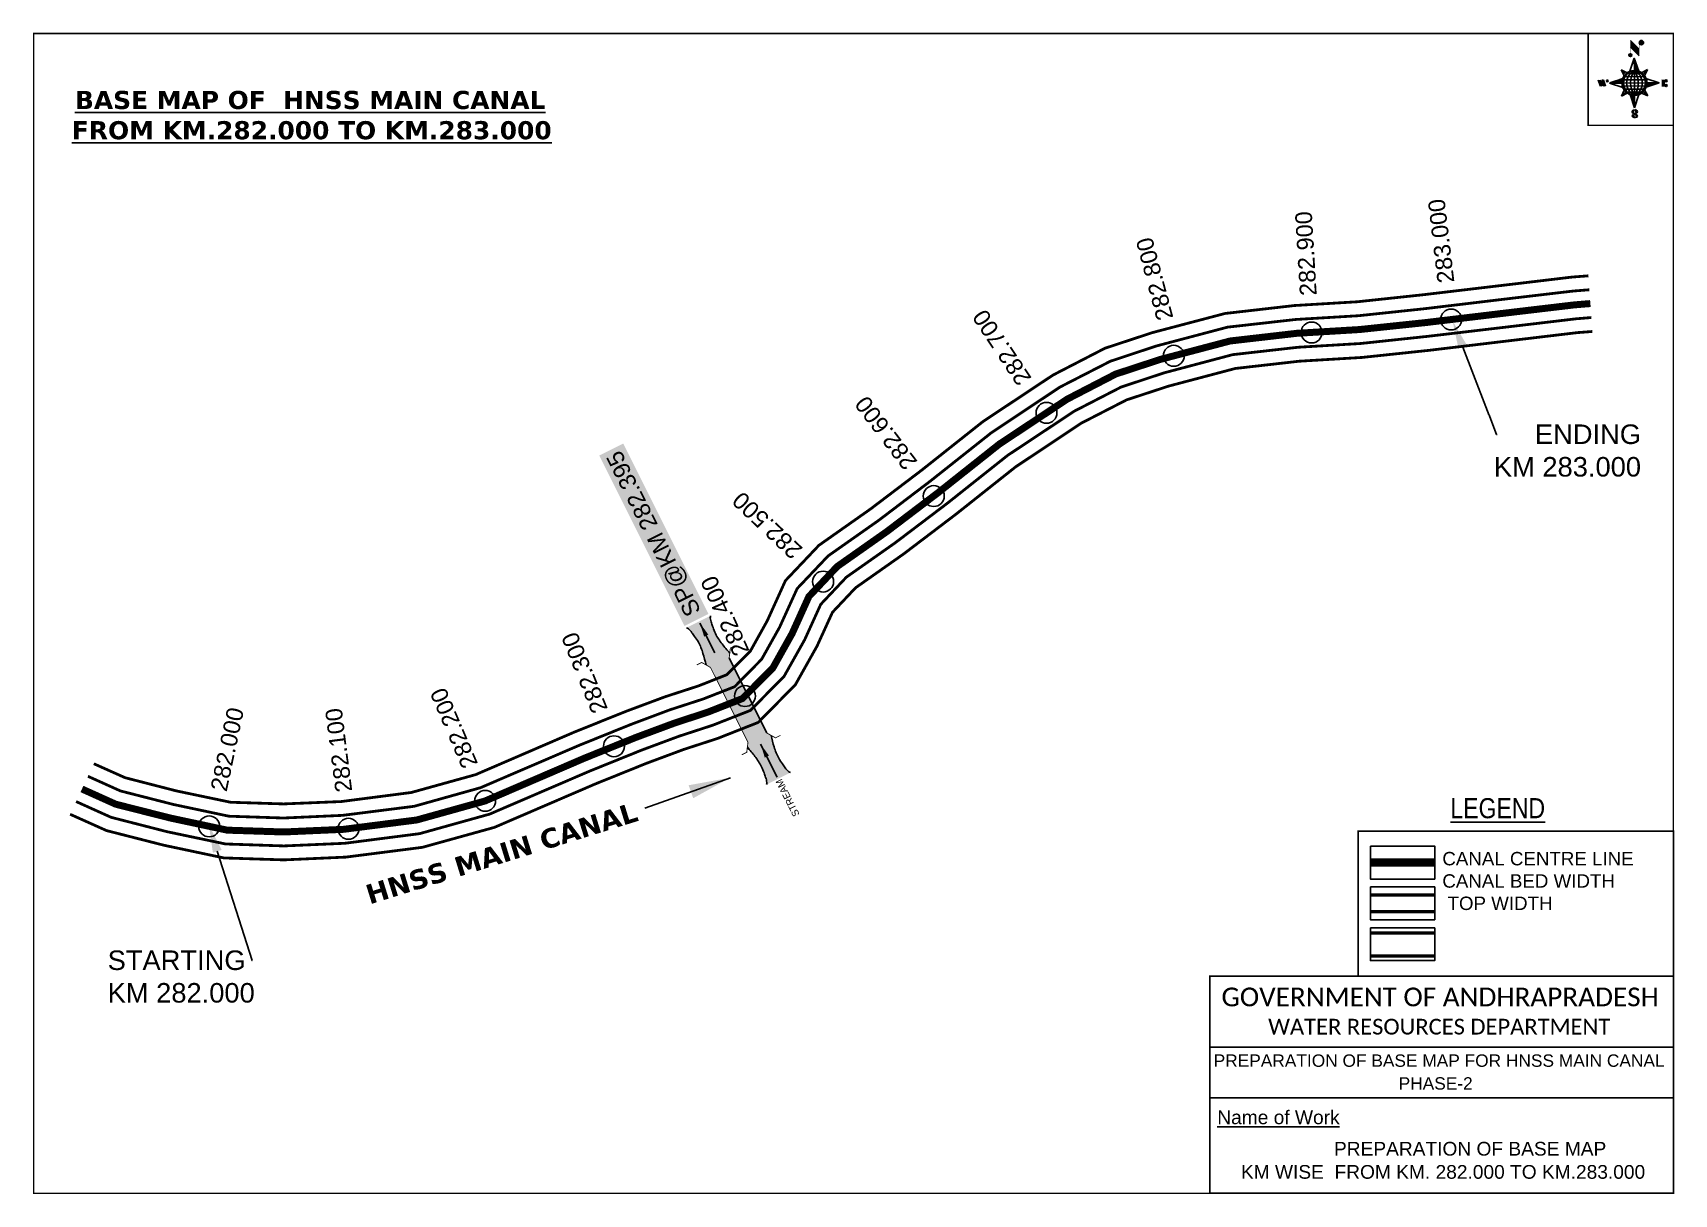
# Model space of a CAD drawing. Header units: inches. Extents: x 770939 to 772116, y 1592501 to 1593333.
import ezdxf
from ezdxf import colors
from ezdxf.entities.mleader import LeaderData, LeaderLine
from ezdxf.enums import TextEntityAlignment as Align
from ezdxf.math import Vec2, Vec3

# ---------------------------------------------------------------- set-up
doc = ezdxf.new("R2010")
doc.units = ezdxf.units.IN
doc.header["$LTSCALE"] = 15
doc.header["$MEASUREMENT"] = 0
doc.header["$PDMODE"] = 32
doc.header["$PDSIZE"] = 15
doc.linetypes.add('HIDDEN2', pattern=[0.1875, 0.125, -0.0625])
for name, color, linetype in [('AQUADUCT', 1, 'Continuous'), ('bord', 1, 'Continuous'), ('CANAL1', 7, 'Continuous'), ('CSMark', 72, 'Continuous'), ('DCBMS', 232, 'Continuous'), ('PAGE', 7, 'Continuous'), ('STRUCTURE', 5, 'Continuous'), ('TEXT', 6, 'Continuous')]:
    doc.layers.add(name, color=color, linetype=linetype)
doc.styles.add('ARIALN', font='ARIALN.TTF')
doc.styles.get("Standard").update_dxf_attribs({"font": 'arial.ttf'})
doc.dimstyles.get("Standard").update_dxf_attribs({"dimtxt": 20, "dimasz": 0.18, "dimexe": 0.18, "dimexo": 0.0625, "dimgap": 0.09, "dimtad": 0, "dimtih": 1, "dimtoh": 1, "dimdec": 4, "dimzin": 0, "dimdsep": 46, "dimtxsty": 'Standard', "dimcen": 0.09, "dimadec": 0, "dimazin": 0, "dimtfac": 1, "dimtdec": 4, "dimtofl": 0, "dimtmove": 0, "dimatfit": 3, "dimfxl": 1, "dimtolj": 1, "dimtzin": 0, "dimarcsym": 0})
pattern_1 = [(267.297113149, (-8720374.938, 50637915.138), (10.5367255337, -0.497431438), [])]
pattern_2 = [(357.297113149, (-8720374.938, 50637915.138), (0.497431438, 10.5367255337), [])]

# ---------------------------------------------------------------- blocks, each defined once
blk = doc.blocks.new('*X26')
at = {"color": 0, "linetype": 'Continuous'}
for p, q in [((6321.6, 240.5), (6322.3, 241.2)), ((6321.6, 240.3), (6322.3, 241)), ((6321.6, 240.1), (6322.3, 240.8)), ((6321.6, 239.9), (6322.4, 240.7)), ((6321.6, 239.8), (6322.4, 240.6)), ((6321.6, 239.6), (6322.5, 240.5)), ((6321.6, 239.4), (6322.5, 240.3)), ((6321.6, 239.2), (6322.6, 240.2)), ((6321.7, 239.1), (6322.6, 240.1)), ((6321.8, 240.8), (6322.4, 241.4)), ((6321.8, 239), (6322.7, 240)), ((6321.8, 239), (6322.8, 239.9)), ((6321.9, 238.9), (6322.9, 239.8)), ((6322, 238.8), (6323, 239.7)), ((6322.1, 241.3), (6322.4, 241.6)), ((6322.1, 238.7), (6323.1, 239.6)), ((6322.2, 238.6), (6323.1, 239.6)), ((6322.3, 238.5), (6323.2, 239.5)), ((6322.4, 238.5), (6323.3, 239.4)), ((6322.5, 238.4), (6323.4, 239.3)), ((6322.7, 238.4), (6323.6, 239.3)), ((6322.8, 238.3), (6323.7, 239.2)), ((6322.9, 238.3), (6323.8, 239.1)), ((6323.1, 238.2), (6323.9, 239.1)), ((6323.2, 238.2), (6324, 239)), ((6323.3, 238.2), (6324.2, 239)), ((6323.5, 238.1), (6324.3, 238.9)), ((6323.7, 238.1), (6324.4, 238.9)), ((6323.8, 238.1), (6324.6, 238.8)), ((6324.1, 238.2), (6324.7, 238.8)), ((6324.3, 238.3), (6324.9, 238.8)), ((6324.6, 238.3), (6325.1, 238.8)), ((6324.8, 238.4), (6325.2, 238.8)), ((6325.1, 238.5), (6325.4, 238.8)), ((6325.4, 238.6), (6325.6, 238.8))]:
    blk.add_line(p, q, dxfattribs=at)
blk = doc.blocks.new('*X25')
at = {"color": 0, "linetype": 'Continuous'}
for p, q in [((6324.4, 240.3), (6324.5, 240.4)), ((6324.6, 240.3), (6324.8, 240.5)), ((6324.7, 240.2), (6325, 240.5)), ((6324.8, 240.2), (6325.2, 240.6)), ((6325, 240.1), (6325.5, 240.6)), ((6325.1, 240.1), (6325.6, 240.6)), ((6325.2, 240), (6325.8, 240.6)), ((6325.3, 240), (6326, 240.6)), ((6325.4, 239.9), (6326.1, 240.6)), ((6325.5, 239.8), (6326.2, 240.5)), ((6325.6, 239.8), (6326.3, 240.5)), ((6325.7, 239.7), (6326.5, 240.4)), ((6325.9, 239.6), (6326.6, 240.3)), ((6326, 239.5), (6326.7, 240.3)), ((6326, 239.4), (6326.8, 240.2)), ((6326.1, 239.3), (6327, 240.2)), ((6326.2, 239.3), (6327.1, 240.1)), ((6326.3, 239.2), (6327.1, 240)), ((6326.4, 239.1), (6327.2, 239.9)), ((6326.5, 239), (6327.3, 239.8)), ((6326.5, 238.9), (6327.4, 239.7)), ((6326.6, 238.8), (6327.5, 239.6)), ((6326.7, 238.7), (6327.5, 239.5)), ((6326.8, 238.6), (6327.6, 239.4)), ((6326.8, 238.5), (6327.7, 239.3)), ((6326.8, 236.5), (6327.4, 237)), ((6326.9, 238.3), (6327.8, 239.2)), ((6326.9, 238.2), (6327.9, 239.1)), ((6326.9, 236.8), (6327.6, 237.4)), ((6327, 238.1), (6327.8, 239)), ((6327, 237.9), (6327.8, 238.8)), ((6327, 237.8), (6327.8, 238.6)), ((6327, 237.6), (6327.8, 238.4)), ((6327, 237.4), (6327.8, 238.2)), ((6327, 237.3), (6327.8, 238)), ((6327, 237.1), (6327.8, 237.9))]:
    blk.add_line(p, q, dxfattribs=at)
blk = doc.blocks.new('H')
at = {"layer": 'bord', "extrusion": (0.000427885, 0.004792, 0.999988)}
h = blk.add_hatch(dxfattribs=at)
h.set_pattern_fill('LINE', color=8, scale=84.387686, angle=-2.7029, style=0)
h.set_pattern_definition(pattern_2)
h.paths.add_polyline_path([(-492, 786, -0.090992), (-448, 775), (-486, 912)])
h = blk.add_hatch(dxfattribs=at)
h.set_pattern_fill('LINE', color=8, scale=84.387686, angle=-92.7029, style=0)
h.set_pattern_definition(pattern_1)
h.paths.add_polyline_path([(-625, 665, -0.090992), (-615, 710), (-751, 671)])
h = blk.add_hatch(dxfattribs=at)
h.set_pattern_fill('LINE', color=8, scale=84.387686, angle=-2.7029, style=0)
h.set_pattern_definition(pattern_2)
h.paths.add_polyline_path([(-504, 533, -0.090992), (-549, 543), (-510, 406)])
h = blk.add_hatch(dxfattribs=at)
h.set_pattern_fill('LINE', color=8, scale=84.387686, angle=-92.7029, style=0)
h.set_pattern_definition(pattern_1)
h.paths.add_polyline_path([(-246, 647), (-372, 653, -0.090992), (-382, 609)])
for p, q in [((-519, 1020, -1217), (-435, 927, -1216)), ((-516, 1087, -1217), (-432, 994, -1217)), ((-538, 774, -1216), (-487, 906, -1216)), ((-487, 906, -1216), (-493, 780, -1216)), ((-487, 906, -1216), (-448, 769, -1216)), ((-865, 701, -1215), (-847, 638, -1215)), ((-847, 700, -1215), (-829, 637, -1215)), ((-829, 699, -1215), (-811, 636, -1215)), ((-829, 699, -1215), (-811, 698, -1215)), ((-811, 698, -1215), (-794, 635, -1215)), ((-752, 665, -1215), (-615, 704, -1215)), ((-627, 794, -1216), (-567, 760, -1216)), ((-627, 794, -1216), (-584, 747, -1215)), ((-599, 731, -1215), (-627, 794, -1216)), ((-421, 753, -1216), (-359, 781, -1216)), ((-359, 781, -1216), (-405, 739, -1216)), ((-359, 781, -1216), (-392, 721, -1215)), ((-379, 693, -1215), (-246, 641, -1215)), ((-213, 669, -1215), (-217, 601, -1215)), ((-752, 665, -1215), (-625, 659, -1215)), ((-619, 614, -1215), (-752, 665, -1215)), ((-639, 526, -1214), (-606, 585, -1215)), ((-639, 526, -1214), (-593, 568, -1215)), ((-577, 553, -1215), (-639, 526, -1214)), ((-511, 400, -1214), (-549, 537, -1214)), ((-460, 533, -1215), (-511, 400, -1214)), ((-505, 527, -1214), (-511, 400, -1214)), ((-371, 513, -1214), (-431, 546, -1215)), ((-371, 513, -1214), (-414, 560, -1215)), ((-399, 576, -1215), (-371, 513, -1214)), ((-246, 641, -1215), (-383, 603, -1215)), ((-373, 647, -1215), (-246, 641, -1215)), ((-197, 600, -1215), (-194, 668, -1215))]:
    blk.add_line(p, q, dxfattribs=at)
at = {"layer": 'bord', "color": 8, "linetype": 'ByBlock', "extrusion": (0.000427885, 0.004792, 0.999988)}
for p, q in [((-375, 679, -1215), (-620, 691, -1215)), ((-386, 711, -1215), (-605, 722, -1215)), ((-411, 744, -1216), (-578, 752, -1216)), ((-493, 780, -1216), (-505, 527, -1214)), ((-373, 647, -1215), (-625, 659, -1215)), ((-378, 616, -1215), (-623, 628, -1215)), ((-392, 585, -1215), (-611, 595, -1215)), ((-420, 555, -1215), (-587, 562, -1215))]:
    blk.add_line(p, q, dxfattribs=at)
at = {"layer": 'bord', "extrusion": (0.000427885, 0.004792, 0.999988), "elevation": -1212}
for points, const_width in [([(-522, 960), (-516, 1093)], 1.61), ([(-434, 933), (-428, 1066)], 1.61), ([(-870, 707), (-846, 706)], 0.642), ([(-829, 643), (-821, 678)], 0.642), ([(-793, 641), (-782, 694)], 0.642), ([(-223, 676), (-174, 673)], 0.706), ([(-829, 643), (-855, 644)], 0.642), ([(-811, 642), (-784, 641)], 0.642), ([(-177, 605), (-226, 607)], 0.706), ([(-195, 645), (-185, 644)], 0.706)]:
    blk.add_lwpolyline(points, dxfattribs=dict(at, const_width=const_width))
for points, const_width in [([(-414, 1073, 1), (-398, 1058, 1)], 22.3), ([(-530, 950, 1), (-520, 939, 1)], 14.8), ([(-776, 697, 1), (-769, 690, 1)], 8.9), ([(-180, 618, 1), (-173, 611, 1)], 9.79), ([(-178, 667, 1), (-171, 660, 1)], 9.79), ([(-490, 362, 1), (-498, 369, 1)], 11.1), ([(-525, 322, 1), (-533, 329, 1)], 11.1)]:
    blk.add_lwpolyline(points, format="xyb", close=True, dxfattribs=dict(at, const_width=const_width))
for points in [[(-537, 317), (-531, 310), (-520, 307), (-505, 307), (-494, 310), (-486, 318), (-487, 326), (-491, 333), (-494, 336), (-503, 341), (-522, 347), (-530, 352), (-534, 355), (-537, 363), (-537, 373), (-530, 381), (-520, 384), (-504, 384), (-493, 380), (-487, 373)], [(-522, 348), (-526, 354), (-528, 361), (-528, 371), (-526, 375), (-521, 381), (-515, 384)], [(-505, 307), (-499, 312), (-497, 319), (-497, 327), (-501, 335), (-509, 343)]]:
    blk.add_lwpolyline(points, dxfattribs=at)
at = {"layer": 'bord', "extrusion": (0.000427885, 0.004792, 0.999988)}
for centre, radius in [((-406, 1065, -1212), 22.3), ((-525, 944, -1212), 14.8), ((-773, 694, -1212), 8.9), ((-498, 659, -1212), 127), ((-177, 615, -1212), 9.79), ((-174, 663, -1212), 9.79), ((-494, 365, -1212), 11.1), ((-529, 325, -1212), 11.1)]:
    blk.add_circle(centre, radius, dxfattribs=at)
at = {"layer": 'bord', "color": 8, "linetype": 'ByBlock', "extrusion": (0.000427885, 0.004792, 0.999988)}
for centre, radius, start, end in [((-482, 658, -1212), 128, 94.9254, 259.6691), ((-437, 656, -1212), 141, 113.2864, 241.308), ((-316, 651, -1212), 222, 142.5892, 212.0053), ((-560, 662, -1212), 141, 293.2864, 61.308), ((-681, 668, -1212), 222, 322.5892, 32.0053), ((-515, 660, -1212), 128, 274.9254, 79.6691)]:
    blk.add_arc(centre, radius, start, end, dxfattribs=at)
at = {"layer": 'bord', "extrusion": (0.000427885, 0.004792, 0.999988)}
for points in [[(-516, 1093, -1212), (-431, 1000, -1212), (-519, 1026, -1212), (-434, 933, -1212)], [(-864, 707, -1212), (-846, 706, -1212), (-846, 644, -1212), (-829, 643, -1212)], [(-829, 705, -1212), (-811, 704, -1212), (-811, 642, -1212), (-793, 641, -1212)], [(-193, 674, -1212), (-197, 606, -1212), (-213, 675, -1212), (-216, 607, -1212)]]:
    blk.add_solid(points, dxfattribs=at)
at = {"layer": 'bord', "extrusion": (0.000427885, 0.004792, 0.999988), "xscale": 7.977342409717546, "yscale": 7.977342408231451, "zscale": 7.977342408476333, "rotation": 138.0840426661453}
for name, p in [('*X25', (38301, -31929, -1212)), ('*X26', (38314, -31951, -1212))]:
    blk.add_blockref(name, p, dxfattribs=at)
blk = doc.blocks.new('SP')
at = {"layer": 'STRUCTURE'}
h = blk.add_hatch(dxfattribs=at)
h.set_pattern_fill('DASH', color=256, scale=8, style=0)
edge = h.paths.add_edge_path()
edge.add_spline(control_points=[(769825.7, 1706742.1), (769825.3, 1706741.8), (769823.8, 1706740.8), (769820.9, 1706740.3), (769817, 1706739.7), (769811.4, 1706738.9), (769804, 1706739.7), (769798.4, 1706741), (769795.6, 1706741.6)], knot_values=[0, 0, 0, 0, 1.613557, 5.24513, 8.624976, 13.470124, 22.190216, 30.746377, 30.746377, 30.746377, 30.746377], degree=3, periodic=0)
edge.add_line((769795.6, 1706741.6), (769792.6, 1706739.6))
edge.add_line((769792.6, 1706739.6), (769732.6, 1706739.6))
edge.add_line((769732.6, 1706739.6), (769729.6, 1706741.6))
edge.add_spline(control_points=[(769729.6, 1706741.6), (769726.9, 1706740.9), (769721.3, 1706739.5), (769713.9, 1706738.5), (769708.3, 1706739.1), (769704.4, 1706739.6), (769701.5, 1706740), (769700, 1706741), (769699.5, 1706741.3)], knot_values=[0, 0, 0, 0, 8.556161, 17.276253, 22.121402, 25.501247, 29.13282, 30.746377, 30.746377, 30.746377, 30.746377], degree=3, periodic=0)
edge.add_line((769699.5, 1706741.3), (769699.5, 1706722.1))
edge.add_spline(control_points=[(769699.5, 1706722.1), (769700, 1706722.4), (769701.4, 1706723.4), (769704.3, 1706724), (769708.2, 1706724.5), (769713.8, 1706725.3), (769721.2, 1706724.5), (769726.8, 1706723.3), (769729.6, 1706722.6)], knot_values=[0, 0, 0, 0, 1.613557, 5.24513, 8.624976, 13.470124, 22.190216, 30.746377, 30.746377, 30.746377, 30.746377], degree=3, periodic=0)
edge.add_line((769729.6, 1706722.6), (769732.6, 1706724.6))
edge.add_line((769732.6, 1706724.6), (769792.6, 1706724.6))
edge.add_line((769792.6, 1706724.6), (769795.6, 1706722.6))
edge.add_spline(control_points=[(769795.6, 1706722.6), (769798.4, 1706723.3), (769803.9, 1706724.8), (769811.3, 1706725.8), (769817, 1706725.1), (769820.9, 1706724.7), (769823.8, 1706724.2), (769825.2, 1706723.3), (769825.7, 1706723)], knot_values=[0, 0, 0, 0, 8.556161, 17.276253, 22.121402, 25.501247, 29.13282, 30.746377, 30.746377, 30.746377, 30.746377], degree=3, periodic=0)
edge.add_line((769825.7, 1706723), (769825.7, 1706742.1))
h.paths.add_polyline_path([(769764.2, 1706732.1, -1), (769761.1, 1706732.1, -1)], flags=0)
h.paths.add_polyline_path([(769761.1, 1706732.1, 1), (769764.2, 1706732.1, 1)], flags=16)
at = {"layer": 'STRUCTURE', "const_width": 0.628}
for points in [[(769726.6, 1706747.6), (769726.6, 1706743.6), (769732.6, 1706739.6), (769792.6, 1706739.6), (769798.6, 1706743.6), (769798.6, 1706747.6)], [(769726.6, 1706716.6), (769726.6, 1706720.6), (769732.6, 1706724.6), (769792.6, 1706724.6), (769798.6, 1706720.6), (769798.6, 1706716.6)]]:
    blk.add_lwpolyline(points, dxfattribs=at)
at = {"layer": 'STRUCTURE', "color": 3}
blk.add_lwpolyline([(769732.6, 1706724.6), (769792.6, 1706724.6)], dxfattribs=at)
blk.add_lwpolyline([(769732.6, 1706724.6), (769792.6, 1706724.6)], dxfattribs=at)
at = {"layer": 'STRUCTURE', "color": 0}
blk.add_circle((769762.6, 1706732.1), 1.55, dxfattribs=at)
at = {"layer": 'STRUCTURE'}
for points in [[(769699.5, 1706741.3), (769700.9, 1706740.5), (769704.4, 1706739.6), (769707.8, 1706739.2), (769712.6, 1706738.8), (769721.3, 1706739.7), (769729.6, 1706741.6)], [(769825.7, 1706742.1), (769824.3, 1706741.3), (769820.8, 1706740.3), (769817.5, 1706739.8), (769812.7, 1706739.2), (769804, 1706739.9), (769795.6, 1706741.6)], [(769699.5, 1706722.1), (769700.9, 1706723), (769704.4, 1706724), (769707.7, 1706724.5), (769712.5, 1706725), (769721.2, 1706724.4), (769729.6, 1706722.6)], [(769825.7, 1706723), (769824.3, 1706723.8), (769820.8, 1706724.7), (769817.4, 1706725.1), (769812.6, 1706725.5), (769803.9, 1706724.6), (769795.6, 1706722.6)]]:
    blk.add_spline(points, degree=3, dxfattribs=at)
at = {"layer": 'STRUCTURE', "color": 0}
blk.add_text('STREAM', height=5, dxfattribs=at).set_placement((769684.3, 1706732.1), align=Align.MIDDLE_CENTER)
for points in [[(769727.4, 1706732.1), (769700.8, 1706732.1)], [(769824.4, 1706732.1), (769800.5, 1706732.1)]]:
    blk.add_leader(points, dimstyle='Standard', override={"dimasz": 10, "dimgap": 0.09, "dimtad": 0}, dxfattribs=at)

msp = doc.modelspace()

# ---------------------------------------------------------------- linework, layer by layer
at = {"layer": 'CANAL1', "color": 200, "const_width": 2}
for points in [[(770983.1, 1592809.3), (771005.5, 1592799.3), (771042.4, 1592789.8), (771081.1, 1592781.7), (771119.1, 1592780.5), (771160.4, 1592782.2), (771210.7, 1592788.7), (771256.8, 1592801.5), (771327.1, 1592831.8), (771364.7, 1592846.9), (771392.6, 1592857.3), (771416.6, 1592865.1), (771436.8, 1592873.1), (771453.7, 1592890.1), (771465.7, 1592911.6), (771478.8, 1592940.5), (771502.8, 1592965.8), (771539.9, 1592991.9), (771576.4, 1593019.6), (771620.4, 1593054.5), (771670.6, 1593087.8), (771707.8, 1593107), (771741.8, 1593118.2), (771793.8, 1593131.9), (771843.6, 1593137.6), (771888.7, 1593140.3), (771935.6, 1593145.3), (772001.5, 1593153.1), (772042.6, 1593158), (772054.3, 1593158.9)], [(770966.1, 1592773.1), (770992.2, 1592761.4), (771033.3, 1592750.9), (771076.3, 1592741.8), (771119.3, 1592740.4), (771163.8, 1592742.4), (771218.6, 1592749.4), (771270.2, 1592763.7), (771342.5, 1592794.8), (771379.2, 1592809.6), (771405.8, 1592819.5), (771430.1, 1592827.4), (771459.3, 1592838.9), (771485.9, 1592865.9), (771501.4, 1592893.5), (771512.5, 1592917.8), (771529.1, 1592935.4), (771563.5, 1592959.6), (771600.9, 1592988), (771643.9, 1593022.1), (771690.8, 1593053.3), (771723.3, 1593070), (771753.2, 1593079.8), (771801.2, 1593092.5), (771847, 1593097.7), (771892, 1593100.4), (771940.1, 1593105.5), (772006.2, 1593113.4), (772046.5, 1593118.2), (772057.1, 1593119)]]:
    msp.add_lwpolyline(points, dxfattribs=at)
at = {"layer": 'CANAL1', "color": 5, "const_width": 2}
for points in [[(770978.9, 1592800.3), (771002.2, 1592789.8), (771040.2, 1592780.1), (771079.9, 1592771.7), (771119.1, 1592770.4), (771161.3, 1592772.3), (771212.7, 1592778.8), (771260.2, 1592792.1), (771331, 1592822.5), (771368.4, 1592837.6), (771395.9, 1592847.9), (771419.9, 1592855.7), (771442.4, 1592864.5), (771461.7, 1592884.1), (771474.6, 1592907.1), (771487.2, 1592934.8), (771509.4, 1592958.2), (771545.8, 1592983.8), (771582.5, 1593011.7), (771626.3, 1593046.4), (771675.6, 1593079.2), (771711.7, 1593097.7), (771744.6, 1593108.6), (771795.6, 1593122.1), (771844.4, 1593127.6), (771889.5, 1593130.3), (771936.7, 1593135.3), (772002.7, 1593143.2), (772043.6, 1593148), (772055, 1593148.9)], [(770970.4, 1592782.2), (770995.5, 1592770.9), (771035.6, 1592760.6), (771077.5, 1592751.8), (771119.3, 1592750.4), (771163, 1592752.3), (771216.6, 1592759.2), (771266.8, 1592773.2), (771338.7, 1592804.1), (771375.6, 1592819), (771402.5, 1592829), (771426.7, 1592836.9), (771453.7, 1592847.5), (771477.8, 1592871.9), (771492.5, 1592898), (771504.1, 1592923.5), (771522.5, 1592943), (771557.6, 1592967.7), (771594.8, 1592995.9), (771638, 1593030.2), (771685.8, 1593061.9), (771719.4, 1593079.2), (771750.3, 1593089.4), (771799.3, 1593102.4), (771846.2, 1593107.7), (771891.1, 1593110.4), (771938.9, 1593115.5), (772005, 1593123.3), (772045.5, 1593128.1), (772056.4, 1593129)]]:
    msp.add_lwpolyline(points, dxfattribs=at)
at = {"layer": 'CANAL1', "color": 1, "linetype": 'HIDDEN2', "ltscale": 8, "const_width": 5}
msp.add_lwpolyline([(770974.6, 1592791.2), (770998.8, 1592780.3), (771037.9, 1592770.4), (771078.7, 1592761.7), (771119.2, 1592760.4), (771162.1, 1592762.3), (771214.6, 1592769), (771263.5, 1592782.6), (771334.8, 1592813.3), (771372, 1592828.3), (771399.2, 1592838.4), (771423.3, 1592846.3), (771448, 1592856), (771449.8, 1592857.8), (771469.8, 1592878), (771483.6, 1592902.6), (771495.6, 1592929.1), (771515.9, 1592950.6), (771551.7, 1592975.8), (771588.6, 1593003.8), (771632.1, 1593038.3), (771680.7, 1593070.5), (771715.5, 1593088.5), (771747.5, 1593099), (771797.5, 1593112.2), (771845.3, 1593117.7), (771890.3, 1593120.4), (771937.8, 1593125.4), (772003.9, 1593133.3), (772044.5, 1593138.1), (772055.7, 1593139)], dxfattribs=at)
at = {"layer": 'CANAL1', "color": 1, "linetype": 'HIDDEN2', "ltscale": 100, "const_width": 6, "elevation": -0.4}
msp.add_lwpolyline([(771944.2, 1592738.5), (771898.1, 1592738.5)], dxfattribs=at)
at = {"layer": 'CANAL1', "color": 5, "const_width": 2.4, "elevation": -0.4}
for points in [[(771944.2, 1592715.2), (771898.1, 1592715.2)], [(771944.2, 1592703.2), (771898.1, 1592703.2)]]:
    msp.add_lwpolyline(points, dxfattribs=at)
at = {"layer": 'CANAL1', "color": 200, "const_width": 2.4, "elevation": -0.4}
for points in [[(771944.2, 1592688), (771898.1, 1592688)], [(771944.2, 1592671.5), (771898.1, 1592671.5)]]:
    msp.add_lwpolyline(points, dxfattribs=at)
at = {"layer": 'CSMark', "color": 3}
for p in [(771855.9, 1593118.3), (771955.9, 1593127.6), (771757.1, 1593101.6), (771665.9, 1593060.7), (771585.1, 1593001.1), (771505.8, 1592939.8), (771449.8, 1592857.8), (771355.9, 1592821.8), (771263.6, 1592782.7), (771065.8, 1592764.4), (771165.6, 1592762.7)]:
    msp.add_point(p, dxfattribs=at)
at = {"layer": 'PAGE', "const_width": 1}
msp.add_lwpolyline([(770939.9, 1592501.5), (772115.2, 1592501.5), (772115.2, 1593332.5), (770939.9, 1593332.5), (770939.9, 1592501.5)], dxfattribs=at)
at = {"layer": 'PAGE'}
for points, const_width in [([(772115.2, 1593332.5), (772054.1, 1593332.5), (772054.1, 1593266.7), (772115.2, 1593266.7)], 1), ([(771889.3, 1592760.9), (772115.2, 1592760.9), (772115.2, 1592657.1), (771889.3, 1592657.1)], 1.2), ([(771783, 1592657.1), (772115.2, 1592657.1), (772115.2, 1592501.5), (771783, 1592501.5)], 1.2)]:
    msp.add_lwpolyline(points, close=True, dxfattribs=dict(at, const_width=const_width))
at = {"layer": 'PAGE', "elevation": -0.4}
for points in [[(771898.1, 1592750.3), (771944.2, 1592750.3), (771944.2, 1592726.7), (771898.1, 1592726.7)], [(771898.1, 1592721), (771944.2, 1592721), (771944.2, 1592697.5), (771898.1, 1592697.5)], [(771898.1, 1592691.7), (771944.2, 1592691.7), (771944.2, 1592668.2), (771898.1, 1592668.2)]]:
    msp.add_lwpolyline(points, close=True, dxfattribs=at)
at = {"layer": 'PAGE'}
for points in [[(771783, 1592606.1), (772115.2, 1592606.1)], [(771783, 1592569.8), (772115.2, 1592569.8)]]:
    msp.add_lwpolyline(points, dxfattribs=at)

# ---------------------------------------------------------------- block references
at = {"layer": 'AQUADUCT', "color": 1, "xscale": 0.0703495379661093, "yscale": 0.07034953800030053, "zscale": 0.07034953795990817, "rotation": 3.078330607406165}
msp.add_blockref('H', (772124.8, 1593253.1, 85.4), dxfattribs=at)
at = {"layer": 'STRUCTURE', "color": 0, "rotation": 116.6401414651707}
msp.add_blockref('SP', (2642141.5, 1670083.8), dxfattribs=at)

# ---------------------------------------------------------------- texts
at = {"layer": 'CANAL1', "insert": (771175.7, 1592721.5), "char_height": 14, "width": 205.129, "attachment_point": 1, "rotation": 17.2846}
msp.add_mtext('\\pi0.96322;{\\fVerdana|b1|i0|c0|p34;HNSS MAIN CANAL}', dxfattribs=at)
at = {"layer": 'CSMark', "color": 1}
for s, rotation, p in [('283.000', 96.7896, (771952.3, 1593153.7)), ('282.900', 93.4536, (771853.6, 1593144.6)), ('282.800', 104.8176, (771751.1, 1593127.3)), ('282.700', 123.5341, (771650.6, 1593082.2)), ('282.600', 127.1823, (771569.1, 1593022.1)), ('282.500', 136.5881, (771487.7, 1592959.2)), ('282.400', 114.1976, (771447.8, 1592887.5)), ('282.300', 111.9544, (771346.1, 1592846.3)), ('282.200', 113.2116, (771253.1, 1592806.9)), ('282.000', 78.0596, (771072.4, 1592790)), ('282.100', 97.2852, (771162.4, 1592788.9))]:
    msp.add_text(s, height=12, rotation=rotation, dxfattribs=at).set_placement(p, align=Align.MIDDLE_LEFT)
at = {"layer": 'PAGE', "extrusion": (0.000201441, 0.004807, 0.999988), "style": 'ARIALN'}
msp.add_text('%%ULEGEND', height=14.4, rotation=359.9999, dxfattribs=at).set_placement((771989.3, 1592758.3, 7811.7), align=Align.MIDDLE)
at = {"layer": 'PAGE', "extrusion": (0.000201441, 0.004807, 0.999988)}
for s, height, p in [('PREPARATION OF BASE MAP FOR HNSS MAIN CANAL', 8.878, (771785.7, 1592573, 7810.8)), ('%%UName of Work', 9.822, (771788.3, 1592531.9, 7809.4))]:
    msp.add_text(s, height=height, rotation=359.9999, dxfattribs=at).set_placement(p)
for s, height, p in [('PHASE-2', 8.88, (771944.8, 1592561.1, 7810.7)), ('PREPARATION OF BASE MAP', 9.822, (771969.5, 1592514.3, 7809.5)), ('KM WISE  FROM KM. 282.000 TO KM.283.000', 9.822, (771950.1, 1592497.7, 7809.5))]:
    msp.add_text(s, height=height, rotation=359.9999, dxfattribs=at).set_placement(p, align=Align.MIDDLE_CENTER)
at = {"layer": 'PAGE', "extrusion": (0.000201441, 0.004807, 0.999988), "attachment_point": 1, "text_direction": (1, -1e-06, -0.000201)}
for s, insert, char_height, width in [('CANAL CENTRE LINE CANAL BED WIDTH {\\H2.3717x; }\\P TOP WIDTH{\\H1.9152x; }', (771949.6, 1592746.1, -0.4), 9.6, 168.926), ('\\pi3.5885;{\\fCalibri|b0|i0|c0|p34;\\H1.3333x;GOVERNMENT OF ANDHRAPRADESH\\P\\pi37.073;\\H0.83998x;WATER RESOURCES DEPARTMENT}', (771787.7, 1592648.9, -1.3), 10.059, 321.276)]:
    msp.add_mtext(s, dxfattribs=dict(at, insert=insert, char_height=char_height, width=width))
at = {"layer": 'STRUCTURE', "color": 5, "insert": (771408, 1592912.9), "char_height": 12, "width": 129.231, "attachment_point": 1, "rotation": 116.5577, "bg_fill": 1, "box_fill_scale": 1.3, "bg_fill_color": 7, "bg_fill_true_color": 16777215, "bg_fill_transparency": 4390977}
msp.add_mtext('\\pi0.43653;SP@KM 282.395', dxfattribs=at)
at = {"layer": 'TEXT', "color": 1, "insert": (770947.8, 1593291.4), "char_height": 13, "width": 379.826, "attachment_point": 1}
msp.add_mtext('\\pi21.755;{\\fVerdana|b1|i0|c0|p34;\\LBASE MAP OF  HNSS MAIN CANAL \\P\\pi19.564;FROM KM.282.000 TO KM.283.000}', dxfattribs=at)

# ---------------------------------------------------------------- leaders
at = {"layer": 'CANAL1'}
msp.add_leader([(771439.3, 1592799.3), (771378.1, 1592777.5)], dimstyle='Standard', override={"dimasz": 30, "dimgap": 0.09, "dimtad": 0}, dxfattribs=at)
at = {"layer": 'DCBMS', "color": 5}
ml = msp.add_multileader_mtext('Standard', dxfattribs=at)
ml.set_content('STARTING\\PKM 282.000', color=5)
ml.set_leader_properties()
ml.build(insert=Vec2(0, 0))
ml.multileader.update_dxf_attribs({"dogleg_length": 0.36, "arrow_head_size": 20})
ctx = ml.context
ctx.base_point, ctx.char_height, ctx.arrow_head_size, ctx.landing_gap_size, ctx.plane_origin = Vec3(770992.9, 1592668.4), 14, 20, 0.09, Vec3(771163.8, 1592741.1)
notes = []
notes.append((ctx, [(0, (1, 1, 0), (771096.6, 1592668.4), (-1, 0), 0.36, [(0, [(771065.5, 1592765.6)], 0, [])])]))
ctx.mtext.insert, ctx.mtext.flow_direction = Vec3(770993, 1592675.5), 5
for ctx, leaders in notes:
    for number, flags, end, landing, length, lines in leaders:
        leader = LeaderData()
        leader.index, (leader.has_last_leader_line, leader.has_dogleg_vector, leader.attachment_direction) = number, flags
        leader.last_leader_point, leader.dogleg_vector, leader.dogleg_length = Vec3(end), Vec3(landing), length
        for number, points, colour, breaks in lines:
            line = LeaderLine()
            line.index, line.vertices, line.color, line.breaks = number, Vec3.list(points), colors.encode_raw_color(colour), breaks
            leader.lines.append(line)
        ctx.leaders.append(leader)

# ---------------------------------------------------------------- next in the draw order: leaders
ml = msp.add_multileader_mtext('Standard', dxfattribs=at)
ml.set_content('ENDING \\PKM 283.000', color=5)
ml.set_leader_properties()
ml.build(insert=Vec2(0, 0))
ml.multileader.update_dxf_attribs({"dogleg_length": 0.36, "arrow_head_size": 20})
ctx = ml.context
ctx.base_point, ctx.char_height, ctx.arrow_head_size, ctx.landing_gap_size, ctx.plane_origin = Vec3(771988.9, 1593045.3), 14, 20, 0.09, Vec3(772132.5, 1593257.7)
ctx.text_align_type = 2
notes = []
notes.append((ctx, [(1, (1, 1, 0), (771988.5, 1593045.3), (1, 0), 0.36, [(0, [(771957, 1593126.5)], 0, [])])]))
ctx.mtext.insert, ctx.mtext.width, ctx.mtext.alignment, ctx.mtext.flow_direction = Vec3(772092, 1593052.4), 109.049, 3, 5
ctx.mtext.has_bg_fill, ctx.mtext.bg_color, ctx.mtext.bg_scale_factor, ctx.mtext.bg_transparency, ctx.mtext.use_window_bg_color = 1, -1027028792, 1.5, 0, 1
for ctx, leaders in notes:
    for number, flags, end, landing, length, lines in leaders:
        leader = LeaderData()
        leader.index, (leader.has_last_leader_line, leader.has_dogleg_vector, leader.attachment_direction) = number, flags
        leader.last_leader_point, leader.dogleg_vector, leader.dogleg_length = Vec3(end), Vec3(landing), length
        for number, points, colour, breaks in lines:
            line = LeaderLine()
            line.index, line.vertices, line.color, line.breaks = number, Vec3.list(points), colors.encode_raw_color(colour), breaks
            leader.lines.append(line)
        ctx.leaders.append(leader)

doc.saveas('drawing.dxf')
